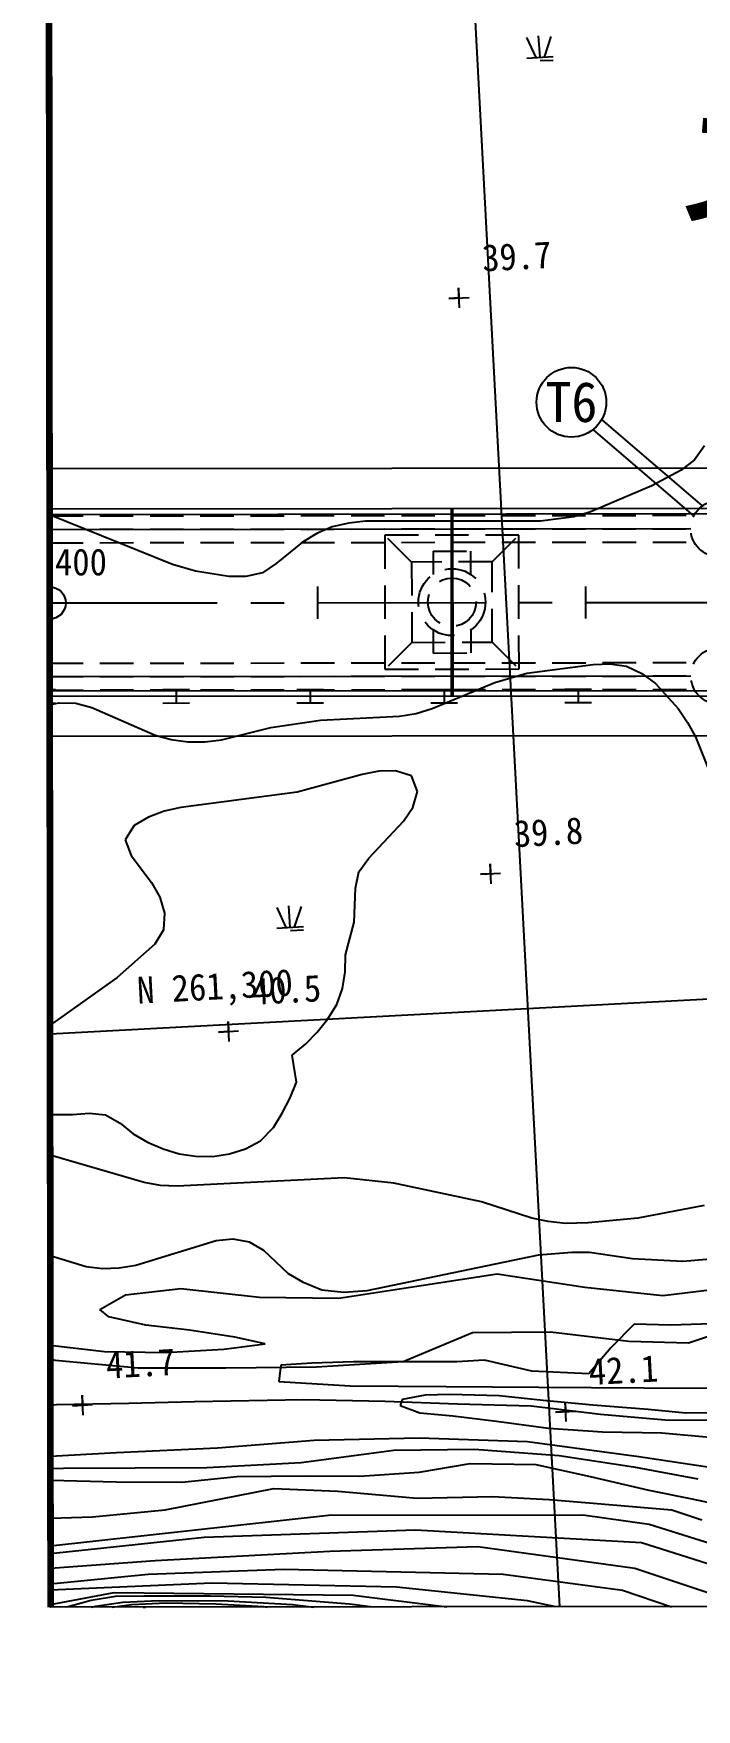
# Model space of a CAD drawing. Header units: millimetres. Extents: x 3302 to 4098, y 1103 to 1810.
# Drawn here: x 3384.6 to 3434, y 1388.6 to 1513.8 of the extents above; entities that cross this region are included whole.
import ezdxf
from ezdxf.enums import TextEntityAlignment as Align
from ezdxf.xclip import XClip

# ---------------------------------------------------------------- set-up
doc = ezdxf.new("R2010")
doc.units = ezdxf.units.MM
doc.header["$LTSCALE"] = 10
doc.header["$MEASUREMENT"] = 0
doc.header["$XCLIPFRAME"] = 2
for name, pattern in [('A-CENTR01', [2, 1.25, -0.25, 0.25, -0.25]), ('CENTER', [2, 1.25, -0.25, 0.25, -0.25]), ('DASHED2', [0.375, 0.25, -0.125]), ('HIDDEN', [0.375, 0.25, -0.125])]:
    doc.linetypes.add(name, pattern=pattern)
for name, color, linetype in [('TN-MACL', 6, 'A-CENTR01'), ('TN-MANH', 4, 'Continuous'), ('TT-WIRE-EQPM', 6, 'Continuous'), ('TZ-BASE', 253, 'Continuous'), ('TZ-CABL', 4, 'Continuous')]:
    doc.layers.add(name, color=color, linetype=linetype)
doc.layers.add('TX-PAPR', color=2, linetype='Continuous', plot=False)
doc.styles.add('GHS', font='GulimChe.ttf')
doc.styles.add('GR', font='GulimChe.ttf')
doc.styles.add('GUL', font='GulimChe.ttf')
doc.linetypes.add('ZIGZAG', pattern='A,0.0001,-0.2,[131,ltypeshp.shx,S=0.2,R=0,X=-0.2,Y=0],-0.4,[131,ltypeshp.shx,S=0.2,R=180,X=0.2,Y=0],-0.2', length=0.8001)

# ---------------------------------------------------------------- blocks, each defined once
blk = doc.blocks.new('JD-FHF78DGH')
at = {"layer": 'TZ-BASE'}
for p, q in [((26.51, 141.99), (45.11, -207.87)), ((35.58, 42.23, 40.77), (36.27, 40.73, 40.77)), ((36.59, 40.75, 40.77), (36.48, 42.35, 40.77)), ((36.91, 40.76, 40.77), (37.43, 42.31, 40.77)), ((35.6, 40.69, 40.77), (37.58, 40.8, 40.77)), ((36.6, 40.52, 40.77), (37.57, 40.55, 40.77)), ((29.79, 22.74, 39.69), (31.29, 22.82, 39.69)), ((30.54, 22.78, 39.69), (29.79, 22.74, 39.69)), ((30.58, 22.03, 39.69), (30.5, 23.53, 39.69)), ((30.5, 23.53, 39.69), (30.54, 22.78, 39.69)), ((48.87, 11.73, 39.99), (48.12, 10.7, 39.99)), ((-0.01, 10.05), (699.47, 10.71)), ((48.12, 10.7, 39.99), (47.13, 9.92, 39.99)), ((47.13, 9.92, 39.99), (44.94, 8.74, 39.99)), ((44.94, 8.74, 39.99), (40.31, 6.79, 39.99)), ((-0.01, 7.02), (69.98, 7.09)), ((-0.01, 6.62), (69.98, 6.69)), ((9.16, 2.87, 39.99), (-0.01, 6.58, 39.99)), ((29.96, 7.06), (29.97, -6.94)), ((30.06, 7.06), (30.07, -6.94)), ((39.11, 6.43, 39.99), (36.63, 6.12, 39.99)), ((40.31, 6.79, 39.99), (39.11, 6.43, 39.99)), ((19.93, 5.19, 39.99), (18.86, 4.54, 39.99)), ((21.09, 5.68, 39.99), (19.93, 5.19, 39.99)), ((22.33, 5.96, 39.99), (21.09, 5.68, 39.99)), ((23.56, 6.12, 39.99), (22.33, 5.96, 39.99)), ((36.63, 6.12, 39.99), (23.56, 6.12, 39.99)), ((699.47, 4.96), (0.03, -32.21)), ((18.86, 4.54, 39.99), (16.91, 2.95, 39.99)), ((10.88, 2.37, 39.99), (9.16, 2.87, 39.99)), ((16.91, 2.95, 39.99), (15.87, 2.25, 39.99)), ((13.36, 1.98, 39.99), (10.88, 2.37, 39.99)), ((14.63, 1.97, 39.99), (13.36, 1.98, 39.99)), ((15.87, 2.25, 39.99), (14.63, 1.97, 39.99)), ((20, -1.18), (20, 1.22)), ((40, -1.16), (40, 1.24)), ((35.61, -5.25, 39.99), (40.56, -4.59, 39.99)), ((40.56, -4.59, 39.99), (41.8, -4.55, 39.99)), ((41.8, -4.55, 39.99), (43.03, -4.73, 39.99)), ((43.03, -4.73, 39.99), (44.19, -5.27, 39.99)), ((28.54, -7.89, 39.99), (33.22, -5.94, 39.99)), ((33.22, -5.94, 39.99), (35.61, -5.25, 39.99)), ((44.19, -5.27, 39.99), (45.21, -6.02, 39.99)), ((45.21, -6.02, 39.99), (46.89, -7.88, 39.99)), ((0.01, -6.47), (0.44, -6.47)), ((0.01, -6.57), (69.99, -6.51)), ((0.01, -6.97), (69.99, -6.91)), ((0.01, -6.97), (69.54, -6.91)), ((0.01, -7.61, 39.99), (0.68, -7.46, 39.99)), ((0.01, -7.47), (0.44, -7.47)), ((0.68, -7.46, 39.99), (1.96, -7.47, 39.99)), ((1.96, -7.47, 39.99), (3.15, -7.81, 39.99)), ((8.44, -6.47), (10.44, -6.46)), ((8.44, -7.47), (10.44, -7.46)), ((9.44, -6.47), (9.44, -7.47)), ((18.44, -6.46), (20.44, -6.46)), ((18.44, -7.46), (20.44, -7.46)), ((19.44, -6.46), (19.44, -7.46)), ((28.44, -6.45), (30.44, -6.45)), ((28.44, -7.45), (30.44, -7.45)), ((29.44, -6.45), (29.44, -7.45)), ((38.44, -6.44), (40.44, -6.44)), ((38.44, -7.44), (40.44, -7.44)), ((39.44, -6.44), (39.44, -7.44)), ((3.15, -7.81, 39.99), (7.88, -9.86, 39.99)), ((16.5, -9.3, 39.99), (20.21, -8.74, 39.99)), ((20.21, -8.74, 39.99), (26.11, -8.45, 39.99)), ((26.11, -8.45, 39.99), (27.35, -8.25, 39.99)), ((27.35, -8.25, 39.99), (28.54, -7.89, 39.99)), ((46.89, -7.88, 39.99), (47.58, -8.92, 39.99)), ((0.01, -9.95), (699.47, -9.29)), ((7.88, -9.86, 39.99), (9.07, -10.2, 39.99)), ((12.82, -10.22, 39.99), (16.5, -9.3, 39.99)), ((47.58, -8.92, 39.99), (48.19, -9.99, 39.99)), ((48.19, -9.99, 39.99), (49.13, -12.35, 39.99)), ((9.07, -10.2, 39.99), (10.31, -10.37, 39.99)), ((10.31, -10.37, 39.99), (11.59, -10.38, 39.99)), ((11.59, -10.38, 39.99), (12.82, -10.22, 39.99)), ((23.32, -12.8, 39.99), (18.47, -14.13, 39.99)), ((24.56, -12.56, 39.99), (23.32, -12.8, 39.99)), ((25.8, -12.53, 39.99), (24.56, -12.56, 39.99)), ((27, -12.91, 39.99), (25.8, -12.53, 39.99)), ((27.44, -14.07, 39.99), (27, -12.91, 39.99)), ((18.47, -14.13, 39.99), (9.79, -15.28, 39.99)), ((27.11, -15.27, 39.99), (27.44, -14.07, 39.99)), ((7.38, -16, 39.99), (6.31, -16.62, 39.99)), ((8.55, -15.56, 39.99), (7.38, -16, 39.99)), ((9.79, -15.28, 39.99), (8.55, -15.56, 39.99)), ((26.4, -16.3, 39.99), (27.11, -15.27, 39.99)), ((6.31, -16.62, 39.99), (5.64, -17.69, 39.99)), ((23.81, -19.05, 39.99), (26.4, -16.3, 39.99)), ((5.64, -17.69, 39.99), (6.08, -18.85, 39.99)), ((6.08, -18.85, 39.99), (7.6, -20.88, 39.99)), ((23.06, -20.08, 39.99), (23.81, -19.05, 39.99)), ((32.94, -20.97, 39.79), (32.86, -19.48, 39.79)), ((32.86, -19.48, 39.79), (32.9, -20.22, 39.79)), ((7.6, -20.88, 39.99), (8.21, -21.96, 39.99)), ((22.81, -21.31, 39.99), (23.06, -20.08, 39.99)), ((32.15, -20.26, 39.79), (33.65, -20.18, 39.79)), ((32.9, -20.22, 39.79), (32.15, -20.26, 39.79)), ((8.21, -21.96, 39.99), (8.58, -23.16, 39.99)), ((22.71, -23.83, 39.99), (22.81, -21.31, 39.99)), ((8.58, -23.16, 39.99), (8.49, -24.4, 39.99)), ((16.94, -22.74, 40.77), (17.63, -24.24, 40.77)), ((17.95, -24.23, 40.77), (17.84, -22.62, 40.77)), ((18.27, -24.21, 40.77), (18.79, -22.66, 40.77)), ((8.49, -24.4, 39.99), (7.86, -25.47, 39.99)), ((16.96, -24.28, 40.77), (18.94, -24.17, 40.77)), ((17.96, -24.45, 40.77), (18.93, -24.42, 40.77)), ((22.07, -26.27, 39.99), (22.71, -23.83, 39.99)), ((7.86, -25.47, 39.99), (5.03, -27.97, 39.99)), ((22.06, -27.55, 39.99), (22.07, -26.27, 39.99)), ((5.03, -27.97, 39.99), (0.03, -31.52, 39.99)), ((21.85, -28.79, 39.99), (22.06, -27.55, 39.99)), ((20.76, -31.05, 39.99), (21.43, -29.98, 39.99)), ((21.43, -29.98, 39.99), (21.85, -28.79, 39.99)), ((13.39, -32.75, 40.47), (13.31, -31.25, 40.47)), ((13.31, -31.25, 40.47), (13.35, -32, 40.47)), ((19.97, -32.04, 39.99), (20.76, -31.05, 39.99)), ((12.6, -32.04, 40.47), (14.1, -31.96, 40.47)), ((13.35, -32, 40.47), (12.6, -32.04, 40.47)), ((19.09, -32.94, 39.99), (19.97, -32.04, 39.99)), ((18.1, -33.76, 39.99), (19.09, -32.94, 39.99)), ((18.41, -35.79, 39.99), (18.1, -33.76, 39.99)), ((17.95, -36.95, 39.99), (18.41, -35.79, 39.99)), ((17.36, -38.1, 39.99), (17.95, -36.95, 39.99)), ((0.04, -38.17, 39.99), (0.17, -38.19, 39.99)), ((0.17, -38.19, 39.99), (1.7, -38.2, 39.99)), ((1.7, -38.2, 39.99), (2.94, -38.09, 39.99)), ((2.94, -38.09, 39.99), (4.18, -38.22, 39.99)), ((4.18, -38.22, 39.99), (5.25, -38.85, 39.99)), ((16.7, -39.17, 39.99), (17.36, -38.1, 39.99)), ((5.25, -38.85, 39.99), (6.23, -39.64, 39.99)), ((6.23, -39.64, 39.99), (7.31, -40.26, 39.99)), ((15.74, -40.16, 39.99), (16.7, -39.17, 39.99)), ((0.04, -41.25, 39.99), (-0.53, -41.09, 39.99)), ((7.05, -43.29, 39.99), (0.04, -41.25, 39.99)), ((7.31, -40.26, 39.99), (8.46, -40.77, 39.99)), ((8.46, -40.77, 39.99), (9.66, -41.15, 39.99)), ((9.66, -41.15, 39.99), (10.89, -41.32, 39.99)), ((12.18, -41.33, 39.99), (13.42, -41.13, 39.99)), ((13.42, -41.13, 39.99), (14.62, -40.77, 39.99)), ((14.62, -40.77, 39.99), (15.74, -40.16, 39.99)), ((10.89, -41.32, 39.99), (12.18, -41.33, 39.99)), ((8.28, -43.5, 39.99), (7.05, -43.29, 39.99)), ((9.52, -43.55, 39.99), (8.28, -43.5, 39.99)), ((21.97, -42.93, 39.99), (9.52, -43.55, 39.99)), ((25.68, -43.32, 39.99), (21.97, -42.93, 39.99)), ((32.22, -44.73, 39.99), (25.68, -43.32, 39.99)), ((35.97, -45.95, 39.99), (32.22, -44.73, 39.99)), ((48.83, -45, 39.99), (43.88, -45.95, 39.99)), ((37.2, -46.2, 39.99), (35.97, -45.95, 39.99)), ((38.48, -46.33, 39.99), (37.2, -46.2, 39.99)), ((40.17, -46.3, 39.99), (38.48, -46.33, 39.99)), ((43.88, -45.95, 39.99), (40.17, -46.3, 39.99)), ((12.42, -47.61, 39.99), (13.66, -47.49, 39.99)), ((13.66, -47.49, 39.99), (14.89, -47.71, 39.99)), ((0.04, -48.74, 39.99), (2.72, -49.56, 39.99)), ((6.43, -49.46, 39.99), (12.42, -47.61, 39.99)), ((14.89, -47.71, 39.99), (15.96, -48.33, 39.99)), ((15.96, -48.33, 39.99), (17.8, -50.07, 39.99)), ((23.69, -51.35, 39.99), (36.49, -48.67, 39.99)), ((36.49, -48.67, 39.99), (38.96, -48.48, 39.99)), ((38.96, -48.48, 39.99), (40.28, -48.49, 39.99)), ((40.28, -48.49, 39.99), (43.49, -48.96, 39.99)), ((47.24, -49.15, 39.99), (52.27, -48.73, 39.99)), ((2.72, -49.56, 39.99), (3.95, -49.7, 39.99)), ((3.95, -49.7, 39.99), (5.19, -49.66, 39.99)), ((5.19, -49.66, 39.99), (6.43, -49.46, 39.99)), ((43.49, -48.96, 39.99), (47.24, -49.15, 39.99)), ((5.66, -51.66, 40), (9.79, -51.19, 40)), ((9.79, -51.19, 40), (15.66, -51.85, 40)), ((17.8, -50.07, 39.99), (18.87, -50.7, 39.99)), ((18.87, -50.7, 39.99), (20.31, -51.29, 39.99)), ((20.31, -51.29, 39.99), (21.96, -51.46, 39.99)), ((21.57, -51.93, 40), (27.4, -51.02, 40)), ((27.4, -51.02, 40), (33.4, -50.11, 40)), ((33.4, -50.11, 40), (39.93, -51.1, 40)), ((39.93, -51.1, 40), (45.75, -51.72, 40)), ((45.75, -51.72, 40), (51.13, -51.06, 40)), ((3.75, -52.76, 40), (5.66, -51.66, 40)), ((15.66, -51.85, 40), (21.57, -51.93, 40)), ((21.96, -51.46, 39.99), (23.69, -51.35, 39.99)), ((4.41, -53.31, 40), (3.75, -52.76, 40)), ((7.17, -53.94, 40), (4.41, -53.31, 40)), ((50.92, -53.79, 40.9), (46.35, -53.93, 40.9)), ((47.67, -55.25, 40.99), (52.52, -53.63, 40.99)), ((10.44, -54.3, 40), (7.17, -53.94, 40)), ((13.82, -54.82, 40), (10.44, -54.3, 40)), ((16.09, -55.33, 40), (13.82, -54.82, 40)), ((26.37, -56.64, 40.99), (31.55, -54.48, 40.99)), ((31.55, -54.48, 40.99), (37.38, -54.44, 40.99)), ((37.38, -54.44, 40.99), (43.21, -55.14, 40.99)), ((43.62, -53.87, 40.9), (41.88, -55.63, 40.9)), ((46.35, -53.93, 40.9), (43.62, -53.87, 40.9)), ((0.05, -55.44, 40), (4.1, -55.91, 40)), ((4.1, -55.91, 40), (8.65, -55.98, 40)), ((8.65, -55.98, 40), (12.99, -55.72, 40)), ((12.99, -55.72, 40), (16.09, -55.33, 40)), ((41.88, -55.63, 40.9), (40.22, -57.56, 40.9)), ((43.21, -55.14, 40.99), (47.67, -55.25, 40.99)), ((0.05, -56.46, 40.99), (0.42, -56.54, 40.99)), ((0.42, -56.54, 40.99), (6.61, -57.12, 40.99)), ((6.61, -57.12, 40.99), (13.14, -57.13, 40.99)), ((13.14, -57.13, 40.99), (19.92, -57.05, 40.99)), ((17.26, -56.91, 40.9), (17.09, -58.15, 40.9)), ((19.57, -56.76, 40.9), (17.26, -56.91, 40.9)), ((22.67, -56.66, 40.9), (19.57, -56.76, 40.9)), ((19.92, -57.05, 40.99), (26.37, -56.64, 40.99)), ((25.92, -56.68, 40.9), (22.67, -56.66, 40.9)), ((30.37, -56.67, 40.9), (25.92, -56.68, 40.9)), ((32.44, -56.56, 40.9), (30.37, -56.67, 40.9)), ((35.98, -57.36, 40.9), (32.44, -56.56, 40.9)), ((40.22, -57.56, 40.9), (35.98, -57.36, 40.9)), ((17.09, -58.15, 40.9), (22.41, -58.47, 40.9)), ((22.41, -58.47, 40.9), (29.58, -58.52, 40.9)), ((29.58, -58.52, 40.9), (36.5, -58.56, 40.9)), ((36.5, -58.56, 40.9), (44.34, -58.61, 40.9)), ((44.34, -58.61, 40.9), (49.61, -58.65, 40.9)), ((0.06, -59.89, 41.8), (0.51, -59.86, 41.8)), ((0.51, -59.86, 41.8), (5.91, -59.77, 41.8)), ((1.71, -59.95, 41.65), (3.21, -59.87, 41.65)), ((2.46, -59.91, 41.65), (1.71, -59.95, 41.65)), ((2.5, -60.65, 41.65), (2.42, -59.16, 41.65)), ((2.42, -59.16, 41.65), (2.46, -59.91, 41.65)), ((5.91, -59.77, 41.8), (10.81, -59.63, 41.8)), ((10.81, -59.63, 41.8), (18.94, -59.48, 41.8)), ((18.94, -59.48, 41.8), (25.04, -59.6, 41.8)), ((25.04, -59.6, 41.8), (30.44, -59.8, 41.8)), ((26.31, -59.49, 42), (26.15, -59.94, 42)), ((26.15, -59.94, 42), (27.63, -60.49, 42)), ((28.01, -59.17, 42), (26.31, -59.49, 42)), ((29.87, -59.1, 42), (28.01, -59.17, 42)), ((33.55, -59.2, 42), (29.87, -59.1, 42)), ((30.44, -59.8, 41.8), (35.92, -59.96, 41.8)), ((36.81, -59.56, 42), (33.55, -59.2, 42)), ((35.92, -59.96, 41.8), (41.11, -60.57, 41.8)), ((40.53, -59.91, 42), (36.81, -59.56, 42)), ((38.54, -61.14, 42.06), (38.46, -59.65, 42.06)), ((38.46, -59.65, 42.06), (38.5, -60.39, 42.06)), ((44.66, -60.23, 42), (40.53, -59.91, 42)), ((27.63, -60.49, 42), (30.07, -60.71, 42)), ((30.07, -60.71, 42), (33.33, -61.1, 42)), ((33.33, -61.1, 42), (37.21, -61.63, 42)), ((37.75, -60.43, 42.06), (39.25, -60.36, 42.06)), ((38.5, -60.39, 42.06), (37.75, -60.43, 42.06)), ((41.11, -60.57, 41.8), (45.93, -61.01, 41.8)), ((47.47, -60.5, 42), (44.66, -60.23, 42)), ((45.93, -61.01, 41.8), (50.55, -61.04, 41.8)), ((51.4, -60.48, 42), (47.47, -60.5, 42)), ((19.74, -62.54, 42.05), (12.52, -63.11, 42.05)), ((27.57, -62.38, 42.05), (19.74, -62.54, 42.05)), ((35.65, -62.64, 42.05), (27.57, -62.38, 42.05)), ((37.21, -61.63, 42), (41.26, -61.9, 42)), ((41.26, -61.9, 42), (45.68, -61.97, 42)), ((45.68, -61.97, 42), (49.52, -62.33, 42)), ((4.98, -63.47, 42.05), (0.06, -63.74, 42.05)), ((12.52, -63.11, 42.05), (4.98, -63.47, 42.05)), ((18.76, -64.19, 42), (25.67, -63.28, 42)), ((25.67, -63.28, 42), (31.7, -63.2, 42)), ((31.7, -63.2, 42), (38.02, -63.66, 42)), ((43.97, -63.76, 42.05), (35.65, -62.64, 42.05)), ((38.02, -63.66, 42), (43.56, -64.52, 42)), ((51.26, -64.88, 42.05), (43.97, -63.76, 42.05)), ((0.06, -64.64, 42), (1.03, -64.61, 42)), ((1.03, -64.61, 42), (11.73, -64.56, 42)), ((11.73, -64.56, 42), (18.76, -64.19, 42)), ((23.13, -65.21, 42.99), (27.56, -64.91, 42.99)), ((27.56, -64.91, 42.99), (31.37, -64.27, 42.99)), ((31.37, -64.27, 42.99), (36.28, -64.35, 42.99)), ((36.28, -64.35, 42.99), (40.33, -65.24, 42.99)), ((43.56, -64.52, 42), (48.35, -65.42, 42)), ((0.06, -65.52, 42.99), (4.99, -65.63, 42.99)), ((4.99, -65.63, 42.99), (9.86, -65.66, 42.99)), ((8.61, -67.72, 43.01), (16.72, -66.12, 43.01)), ((9.86, -65.66, 42.99), (13.96, -65.23, 42.99)), ((13.96, -65.23, 42.99), (19.08, -65.18, 42.99)), ((16.72, -66.12, 43.01), (21.51, -66.32, 43.01)), ((19.08, -65.18, 42.99), (23.13, -65.21, 42.99)), ((21.51, -66.32, 43.01), (27.42, -66.85, 43.01)), ((40.33, -65.24, 42.99), (44.7, -66.26, 42.99)), ((44.7, -66.26, 42.99), (47.92, -66.91, 42.99)), ((27.42, -66.85, 43.01), (33.04, -66.72, 43.01)), ((33.04, -66.72, 43.01), (37.26, -66.96, 43.01)), ((37.26, -66.96, 43.01), (40.56, -67.23, 43.01)), ((40.56, -67.23, 43.01), (46.43, -67.72, 43.01)), ((47.92, -66.91, 42.99), (51.97, -67.76, 42.99)), ((0.06, -70.41, 44.99), (20.8, -68.13, 44.99)), ((0.06, -68.35, 43.01), (3.19, -68.26, 43.01)), ((3.19, -68.26, 43.01), (8.61, -67.72, 43.01)), ((20.8, -68.13, 44.99), (39.77, -68.09, 44.99)), ((39.77, -68.09, 44.99), (44.73, -68.79, 44.99)), ((44.73, -68.79, 44.99), (53.14, -71.45, 44.99)), ((46.43, -67.72, 43.01), (48.66, -68.48, 43.01)), ((11.52, -69.79, 42.97), (0.07, -71, 42.97)), ((27.29, -69.24, 42.97), (11.52, -69.79, 42.97)), ((44.16, -70.19, 42.97), (27.29, -69.24, 42.97)), ((7.88, -71.51, 42.97), (20.91, -70.8, 42.97)), ((20.91, -70.8, 42.97), (31.94, -70.46, 42.97)), ((31.94, -70.46, 42.97), (43.66, -72.09, 42.97)), ((53.44, -73.12, 42.97), (44.16, -70.19, 42.97)), ((0.07, -72.08, 42.97), (7.88, -71.51, 42.97)), ((0.07, -73.24, 42.97), (7.36, -72.54, 42.97)), ((7.36, -72.54, 42.97), (17.48, -72.16, 42.97)), ((17.48, -72.16, 42.97), (33.83, -72.53, 42.97)), ((33.83, -72.53, 42.97), (42.73, -73.72, 42.97)), ((43.66, -72.09, 42.97), (50.61, -74.4, 42.97)), ((12.11, -73.19, 42.97), (0.07, -73.73, 42.97)), ((25.87, -73.49, 42.97), (12.11, -73.19, 42.97)), ((35.65, -74.52, 42.97), (25.87, -73.49, 42.97)), ((42.73, -73.72, 42.97), (55.52, -78.05, 42.97)), ((0.07, -74.8, 49.99), (4.82, -73.91, 49.99)), ((1.84, -74.84, 42.97), (0.07, -75.33, 42.97)), ((1.7, -75.37, 42.97), (3.41, -74.92, 42.97)), ((3.09, -74.5, 42.97), (1.84, -74.84, 42.97)), ((4.91, -74.19, 42.97), (3.09, -74.5, 42.97)), ((3.41, -74.92, 42.97), (5.45, -74.63, 42.97)), ((3.96, -75.09, 53), (6.11, -74.8, 53)), ((4.16, -75.51, 54.01), (7, -74.99, 54.01)), ((4.82, -73.91, 49.99), (22.64, -74.09, 49.99)), ((7.04, -74.18, 42.97), (4.91, -74.19, 42.97)), ((5.45, -74.63, 42.97), (8.15, -74.5, 42.97)), ((6.11, -74.8, 53), (8.7, -74.67, 53)), ((7, -74.99, 54.01), (11.14, -75.08, 54.01)), ((11.98, -74.17, 42.97), (7.04, -74.18, 42.97)), ((8.15, -74.5, 42.97), (13.3, -74.52, 42.97)), ((8.7, -74.67, 53), (12.39, -74.74, 53)), ((16.12, -74.27, 42.97), (11.98, -74.17, 42.97)), ((12.39, -74.74, 53), (15.97, -74.95, 53)), ((13.3, -74.52, 42.97), (18.11, -74.79, 42.97)), ((15.97, -74.95, 53), (21.43, -75.67, 53)), ((22.38, -74.76, 42.97), (16.12, -74.27, 42.97)), ((18.11, -74.79, 42.97), (22.46, -75.31, 42.97)), ((28.94, -75.68, 42.97), (22.38, -74.76, 42.97)), ((22.64, -74.09, 49.99), (30.26, -75.05, 49.99)), ((48.09, -77.14, 42.97), (35.65, -74.52, 42.97))]:
    blk.add_line(p, q, dxfattribs=at)
at = {"layer": 'TZ-BASE', "linetype": 'DASHED2'}
for p, q in [((35.01, 5.07), (25.01, 5.06)), ((27.01, 3.06), (25.01, 5.06)), ((25.01, 5.06), (25.02, -4.94)), ((33.01, 3.07), (35.01, 5.07)), ((35.02, -4.93), (35.01, 5.07)), ((28.61, 3.86), (31.41, 3.87)), ((28.61, 3.86), (28.61, 2.13)), ((31.41, 3.87), (31.41, 2.14)), ((33.01, 3.07), (27.01, 3.06)), ((27.01, 3.06), (27.02, -2.94)), ((33.02, -2.93), (33.01, 3.07)), ((28.62, -2.01), (28.62, -3.74)), ((31.42, -2.01), (31.42, -3.73)), ((27.02, -2.94), (25.02, -4.94)), ((27.02, -2.94), (33.02, -2.93)), ((28.62, -3.74), (31.42, -3.73)), ((33.02, -2.93), (35.02, -4.93)), ((25.02, -4.94), (35.02, -4.93))]:
    blk.add_line(p, q, dxfattribs=at)
at = {"layer": 'TZ-BASE', "linetype": 'CENTER'}
blk.add_lwpolyline([(0, 0), (198.8, 0.18), (401.2, 0.37), (598.2, 0.55), (700, 0.64)], dxfattribs=at)
at = {"layer": 'TZ-BASE', "linetype": 'DASHED2'}
for radius in [2.5, 1.8]:
    blk.add_circle((30.02, 0.06), radius, dxfattribs=at)
at = {"layer": 'TZ-BASE'}
blk.add_circle((0, 0), 1.2, dxfattribs=at)
for s, height, rotation, style, p in [('경  산  군', 12, 355.1261, 'GHS', (45.94, 24)), ('39.7', 2, 3.042, 'GUL', (32.32, 24.76, 40.02)), ('400', 2, 0.0527, 'GUL', (0.4, 2.06)), ('39.8', 2, 3.042, 'GUL', (34.68, -18.24, 40.02)), ('40.5', 2, 3.042, 'GUL', (15.14, -30.01, 40.02)), ('41.7', 2, 3.042, 'GUL', (4.25, -57.92, 40.02)), ('42.1', 2, 3.042, 'GUL', (40.28, -58.41, 40.02))]:
    blk.add_text(s, height=height, rotation=rotation, dxfattribs=dict(at, style=style)).set_placement(p)
at = {"layer": 'TZ-BASE', "style": 'GHS'}
blk.add_text('N 261,300', height=2, rotation=3.042, dxfattribs=at).set_placement((18.19, -29.31), align=Align.RIGHT)

msp = doc.modelspace()

# ---------------------------------------------------------------- linework, layer by layer
at = {"layer": 'TN-MACL', "const_width": 0.5}
msp.add_lwpolyline([(3385.71, 1546.24), (3385.85, 1396.24)], dxfattribs=at)
at = {"layer": 'TN-MANH', "linetype": 'HIDDEN'}
for centre in [(3435.71, 1476.79), (3435.72, 1465.79)]:
    msp.add_circle(centre, 2.1, dxfattribs=at)
at = {"layer": 'TT-WIRE-EQPM'}
msp.add_circle((3424.71, 1486.23), 2.6, dxfattribs=at)
at = {"layer": 'TX-PAPR'}
msp.add_lwpolyline([(3385.71, 1546.24), (4085.71, 1546.89), (4085.85, 1396.89), (3385.85, 1396.24)], close=True, dxfattribs=at)
at = {"layer": 'TZ-CABL', "linetype": 'ByBlock'}
for p, q in [((3434.49, 1478.5), (3427.01, 1484.91)), ((3433.84, 1477.74), (3426.36, 1484.16))]:
    msp.add_line(p, q, dxfattribs=at)
at = {"layer": 'TZ-CABL', "linetype": 'HIDDEN'}
for points in [[(3385.77, 1477.74), (3433.86, 1477.79)], [(3385.77, 1476.74), (3433.61, 1476.79)], [(3385.78, 1475.74), (3433.87, 1475.79)], [(3385.78, 1466.74), (3433.87, 1466.79)], [(3385.78, 1465.74), (3433.62, 1465.79)], [(3385.79, 1464.74), (3433.88, 1464.79)], [(3385.79, 1464.74), (3433.88, 1464.79)]]:
    msp.add_lwpolyline(points, dxfattribs=at)
at = {"layer": 'TZ-CABL', "linetype": 'ZIGZAG', "ltscale": 0.5}
for points in [[(3385.77, 1476.74), (3433.61, 1476.79)], [(3385.78, 1465.74), (3433.62, 1465.79)]]:
    msp.add_lwpolyline(points, dxfattribs=at)

# ---------------------------------------------------------------- block references
at = {"layer": 'TZ-BASE'}
ref = msp.add_blockref('JD-FHF78DGH', (3385.78, 1471.24), dxfattribs=at)
XClip(ref).set_block_clipping_path([(-0.0689837693, 74.9999683935), (699.9307201614, 75.6438166693), (700.0686876491, -74.3561198806), (0.0689837693, -74.9999683935)])

# ---------------------------------------------------------------- texts
at = {"layer": 'TT-WIRE-EQPM', "style": 'GR'}
msp.add_text('T6', height=3, dxfattribs=at).set_placement((3424.71, 1486.23), align=Align.MIDDLE)

doc.saveas('drawing.dxf')
